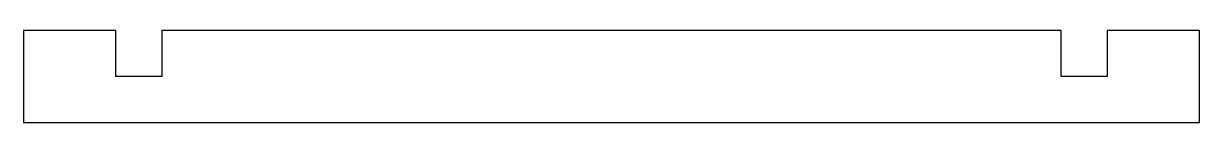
# Model space of a CAD drawing. Header units: millimetres. Extents: x -76.6 to -0.2, y -2.4 to 3.6.
import ezdxf

# ---------------------------------------------------------------- set-up
doc = ezdxf.new("R2010")
doc.units = ezdxf.units.MM
doc.layers.get('0').update_dxf_attribs({"linetype": 'CONTINUOUS'})

msp = doc.modelspace()

# ---------------------------------------------------------------- linework, layer by layer
msp.add_lwpolyline([(-0.15, 3.62), (-6.15, 3.62), (-6.15, 0.62), (-9.15, 0.62), (-9.15, 3.62), (-67.65, 3.62), (-67.65, 0.62), (-70.65, 0.62), (-70.65, 3.62), (-76.65, 3.62), (-76.65, -2.38), (-0.15, -2.38)], close=True)

doc.saveas('drawing.dxf')
